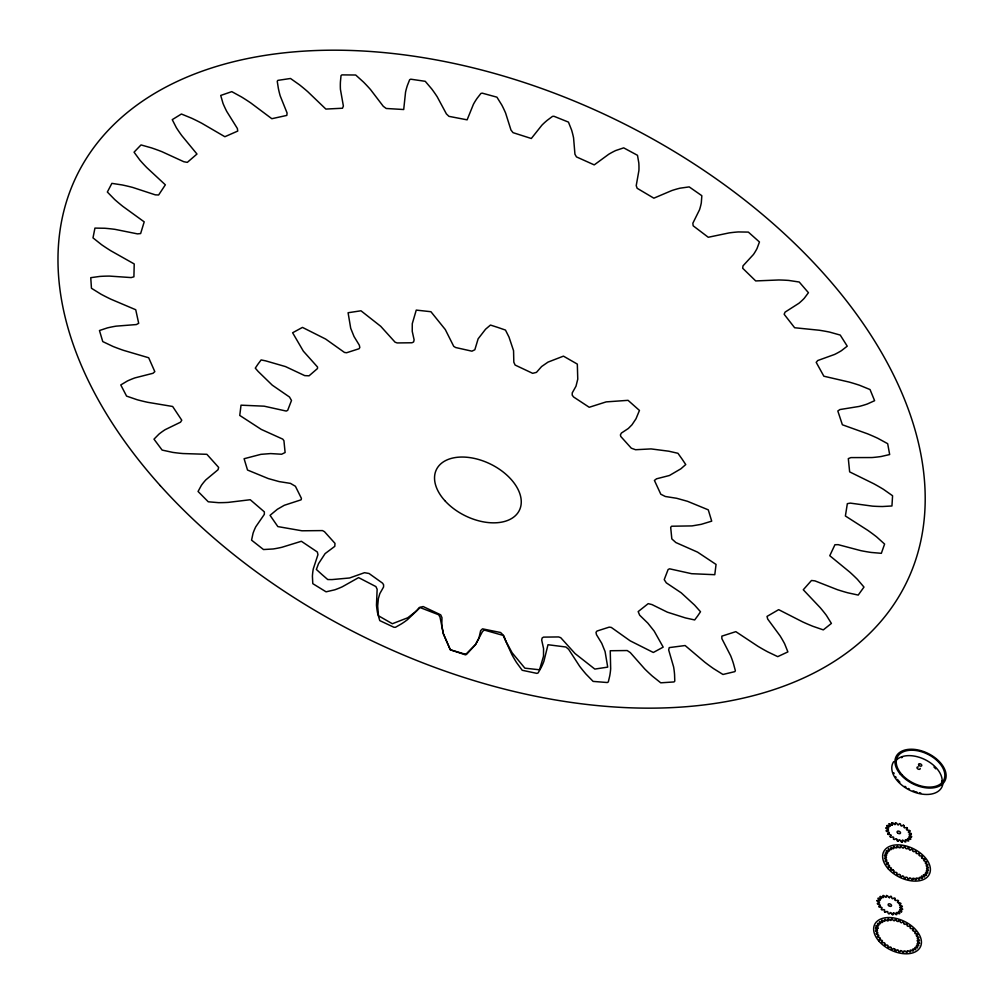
<?xml version="1.0" encoding="UTF-8"?>
<svg xmlns="http://www.w3.org/2000/svg" width="1004" height="1004" viewBox="0 0 1004 1004"><rect width="100%" height="100%" fill="white"/><g stroke="black" fill="none" stroke-linecap="round" stroke-linejoin="round"><path stroke-width="1.5" d="M892.468 824.66L892.205 824.234A4.694 2.924 26.2 0 1 891.891 822.891M921.396 876.354L921.584 876.617A7.994 4.97 26.2 0 1 922.387 877.948L921.898 878.45M895.392 824.372L895.304 823.958A4.694 2.924 26.2 0 1 895.543 822.765M902.257 840.373L902.332 840.85A4.694 2.924 26.2 0 1 902.094 842.042M896.873 839.52L896.76 839.055A12.713 7.919 26.2 0 1 895.919 838.679L895.505 838.905A4.694 2.924 26.2 0 1 894.2 839.557L893.485 839.156M898.919 840.21L899.157 839.859A12.713 7.919 26.2 0 0 900.011 840.047L900.324 840.524A4.43 2.761 26.2 0 0 901.379 841.954L902.132 842.055M886.281 851.116L886.72 850.689A8.07 5.02 26.2 0 1 888.703 851.379L889.343 850.764A7.994 4.97 26.2 0 1 888.289 849.484L888.138 849.259M886.105 827.848L886.03 828.4A4.694 2.924 26.2 0 0 887.674 829.392L888.402 829.768A12.713 7.919 26.2 0 0 888.465 830.396M877.119 900.525L877.057 901.077A4.694 2.924 26.2 0 0 878.688 902.069L879.429 902.458A12.713 7.919 26.2 0 0 879.491 903.073L878.939 903.136A4.43 2.761 26.2 0 0 877.333 903.437M911.544 836.947L911.607 836.395A4.694 2.924 26.2 0 0 909.975 835.403L909.273 835.102A12.713 7.919 26.2 0 0 909.172 834.412L909.724 834.337A4.43 2.761 26.2 0 0 911.331 834.035M884.524 855.32L884.725 856.098A7.994 4.97 26.2 0 0 886.344 857.014L886.356 857.931A8.07 5.02 26.2 0 0 884.537 858.006L884.838 858.809A7.994 4.97 26.2 0 0 886.545 859.562L886.783 860.516A8.07 5.02 26.2 0 0 885.126 860.855L885.616 861.658A7.994 4.97 26.2 0 0 887.36 862.198L888.101 863.051M875.551 927.997L875.752 928.775M888.038 920.718L887.963 920.48A7.994 4.97 26.2 0 1 887.749 919.187L888.603 918.961A8.07 5.02 26.2 0 1 889.983 920.354L891.201 920.379A7.994 4.97 26.2 0 1 891.276 919.162L892.23 919.087M919.526 943.346L919.325 942.568A7.994 4.97 26.2 0 0 917.706 941.639M893.284 913.05L893.359 913.527A4.694 2.924 26.2 0 1 893.121 914.719L892.368 914.657M877.96 928.211L877.785 927.332A7.994 4.97 26.2 0 1 876.304 926.265L876.115 926.102M912.787 879.491L911.82 879.567A8.07 5.02 26.2 0 1 910.703 878.098L909.436 877.898A7.994 4.97 26.2 0 1 909.047 879.002L908.093 879.015M890.636 869.464L890.648 869.426A8.07 5.02 26.2 0 1 891.514 868.397L890.686 867.469A7.994 4.97 26.2 0 1 889.017 867.381L888.226 866.64A8.07 5.02 26.2 0 1 889.406 865.824M913.414 929.227L912.51 928.562A7.994 4.97 26.2 0 0 910.954 928.7L909.95 927.847A8.07 5.02 26.2 0 0 910.502 926.642L909.85 926.077M876.065 926.039L876.354 925.525A8.07 5.02 26.2 0 1 878.349 925.964L878.789 925.236A7.994 4.97 26.2 0 1 877.509 924.044L877.734 923.366A8.07 5.02 26.2 0 1 879.717 924.056L880.37 923.442A7.994 4.97 26.2 0 1 879.303 922.174L879.717 921.584A8.07 5.02 26.2 0 1 881.637 922.5M906.474 829.417L906.763 829.204A4.43 2.761 26.2 0 0 907.44 828.112M897.501 902.107L897.777 901.881A4.43 2.761 26.2 0 0 898.467 900.789M888.088 863.089L887.812 863.176A8.07 5.02 26.2 0 0 886.381 863.766L887.021 864.544A7.994 4.97 26.2 0 0 888.753 864.871L889.531 865.787M895.041 899.647L894.966 900.073A12.713 7.919 26.2 0 1 895.693 900.588L896.334 900.462A4.694 2.924 26.2 0 1 897.915 900.299L898.517 900.814M924.809 859.324L924.822 859.286A8.07 5.02 26.2 0 1 923.63 860.139L924.282 861.118A7.994 4.97 26.2 0 1 926.014 861.432L926.692 862.185A8.07 5.02 26.2 0 1 925.224 862.8L925.675 863.779A7.994 4.97 26.2 0 1 927.42 864.318L927.947 865.109A8.07 5.02 26.2 0 1 926.253 865.461L926.479 866.427A7.994 4.97 26.2 0 1 928.185 867.167L928.549 867.958A8.07 5.02 26.2 0 1 926.679 868.046L926.679 868.962A7.994 4.97 26.2 0 1 928.298 869.878L928.436 870.669A8.07 5.02 26.2 0 1 926.504 870.481L926.278 871.321A7.994 4.97 26.2 0 1 927.746 872.388L927.759 873.141A8.07 5.02 26.2 0 1 925.713 872.689L925.261 873.417A7.994 4.97 26.2 0 1 926.554 874.609L926.378 875.3M416.334 611.034L419.333 607.495L423.148 606.554L440.693 614.824L441.973 617.673L441.76 625.73L443.379 633.775L450.319 649.789L466.396 654.533L475.469 644.681L482.56 631.416L484.405 630.098L503.155 635.406L511.877 654.57A153.675 95.669 26.2 0 0 516.52 662.502L522.218 670.283L536.876 673.37L538.106 672.944L541.131 667.622A153.675 95.669 26.2 0 0 543.917 661.234L547.996 644.731L565.905 647.003L568.653 649.324L579.697 666.355A153.675 95.669 26.2 0 0 585.947 674.035L593.126 681.402L607.307 682.532L608.324 681.904L609.742 675.855A153.675 95.669 26.2 0 0 610.67 668.727L610.244 650.743L627.186 650.542L630.286 652.587L644.693 668.915A153.675 95.669 26.2 0 0 652.336 676.106L660.757 682.82L674.023 681.942L674.788 681.126L674.562 674.55A153.675 95.656 26.2 0 0 673.609 666.907L668.664 649.914L669.254 647.605L685.117 645.534L704.758 662.163A153.675 95.669 26.2 0 0 713.568 668.626L722.968 674.475L734.865 671.626L735.355 670.659L733.497 663.757A153.675 95.669 26.2 0 0 730.699 655.838L721.876 638.657L721.838 636.147L735.819 631.654L757.982 646.325A153.675 95.669 26.2 0 0 767.671 651.834L777.736 656.641L787.889 651.897L784.651 643.815A153.675 95.669 26.2 0 0 780.095 635.883L767.696 619.054L767.018 616.418L778.665 609.654L802.635 621.89A153.675 95.669 26.2 0 0 812.889 626.295L823.305 629.884L831.4 623.421L826.392 615.364A153.675 95.669 26.2 0 0 820.218 607.671L803.275 589.762L811.496 580.475L814.947 580.877L837.298 589.649A153.675 95.669 26.2 0 0 847.778 592.799L858.219 595.071L863.98 587.076L857.378 579.333A153.675 95.669 26.2 0 0 849.786 572.117L829.768 555.714L834.939 544.733L838.189 544.657L860.842 550.656A153.675 95.669 26.2 0 0 871.234 552.451L881.349 553.317L884.599 544.068L876.605 536.864A153.675 95.669 26.2 0 0 867.832 530.363L845.393 515.993L847.338 503.669L850.3 503.117L872.526 506.141A153.675 95.669 26.2 0 0 882.478 506.518L891.941 505.978L892.581 495.75L883.445 489.324A153.675 95.669 26.2 0 0 873.794 483.752L849.648 471.88L848.317 458.615L850.877 457.598L871.961 457.548A153.675 95.669 26.2 0 0 881.148 456.506L889.669 454.548L887.674 443.68L877.697 438.246A153.675 95.669 26.2 0 0 867.469 433.778L842.381 424.78L837.825 411L839.909 409.557L859.173 406.432A153.675 95.669 26.2 0 0 867.318 403.997L874.609 400.696L870.041 389.552L859.549 385.26A153.675 95.669 26.2 0 0 849.058 382.047L823.857 376.211L816.202 362.356L817.733 360.536L834.575 354.45A153.675 95.669 26.2 0 0 841.402 350.697L847.238 346.167L840.235 335.072L829.568 332.086A153.675 95.669 26.2 0 0 819.164 330.228L794.641 327.743L784.137 314.265L785.09 312.118L798.946 303.258A153.675 95.669 26.2 0 0 804.242 298.313L808.433 292.691L799.234 282.024L788.717 280.43A153.675 95.669 26.2 0 0 778.74 279.978L755.698 280.932L742.684 268.244L743.01 265.847L753.439 254.501A153.675 95.669 26.2 0 0 757.029 248.528L759.451 241.989L748.344 232.1L738.316 231.937A153.675 95.669 26.2 0 0 729.092 232.915L708.259 237.27L693.162 225.8L692.848 223.227L699.524 209.761A153.675 95.669 26.2 0 0 701.294 202.933L701.846 195.705L689.196 186.895L679.997 188.187A153.675 95.669 26.2 0 0 671.801 190.559L653.855 198.177L637.151 188.288L636.222 185.614L638.92 170.454A153.675 95.669 26.2 0 0 638.82 163.012L637.49 155.306L623.697 147.864L615.615 150.575A153.675 95.669 26.2 0 0 608.725 154.265L594.23 164.894L576.459 156.9L574.941 154.227L573.573 137.862A153.675 95.669 26.2 0 0 571.602 130.043L568.452 122.111L553.957 116.276L552.489 116.389L547.243 120.304A153.675 95.669 26.2 0 0 541.884 125.199L531.317 138.502L513.057 132.666L510.986 130.068L505.602 113.038A153.675 95.669 26.2 0 0 501.824 105.069L496.93 97.175L482.209 93.146L480.891 93.46L477.088 98.354A153.675 95.669 26.2 0 0 473.424 104.29L467.124 119.84L448.951 116.351L446.403 113.916L437.179 96.748A153.675 95.669 26.2 0 0 431.707 88.917L425.244 81.311L410.761 79.191L409.645 79.73L407.398 85.428A153.675 95.669 26.2 0 0 405.541 92.217L403.708 109.524L386.214 108.482L383.277 106.298L370.501 89.544A153.675 95.669 26.2 0 0 363.523 82.09L355.692 75.011L341.912 74.886L341.021 75.614L340.419 81.951A153.675 95.669 26.2 0 0 340.431 89.369L343.381 106.06L342.477 108.231L325.861 109.072L307.713 91.653A153.675 95.669 26.2 0 0 299.456 84.8L290.507 78.488L277.882 80.37L277.242 81.261L278.296 88.026A153.675 95.669 26.2 0 0 280.179 95.832L287.081 113L286.818 115.41L271.833 118.71L250.849 102.998A153.675 95.669 26.2 0 0 241.562 96.986L231.786 91.64L220.717 95.443L223.026 103.45A153.675 95.669 26.2 0 0 226.728 111.406L237.371 128.487L237.735 131.072L224.871 136.72L201.704 123.216A153.675 95.669 26.2 0 0 191.701 118.234L181.41 114.017L172.249 119.652L176.39 127.746A153.675 95.669 26.2 0 0 181.774 135.59L196.972 154.039L187.321 162.372L183.82 161.732L161.895 151.667A153.675 95.669 26.2 0 0 151.478 147.877L141.012 144.927L134.059 152.181L139.882 160.113A153.675 95.669 26.2 0 0 146.797 167.605L165.346 184.824L158.619 195.002L155.269 194.839L132.666 187.422A153.675 95.669 26.2 0 0 122.187 184.949L111.871 183.368L107.353 192.028L114.682 199.532A153.675 95.669 26.2 0 0 122.89 206.41L144.2 221.859L140.635 233.555L137.51 233.882L114.983 229.351A153.675 95.669 26.2 0 0 104.78 228.259L94.941 228.096L92.995 237.873L101.592 244.712A153.675 95.669 26.2 0 0 110.829 250.774L134.222 263.952L133.909 276.803L131.147 277.581L109.398 276.087A153.675 95.669 26.2 0 0 99.798 276.426L90.762 277.681L91.452 288.273L101.04 294.222A153.675 95.669 26.2 0 0 111.017 299.255L135.741 309.747L138.69 323.326L136.368 324.556L116.1 326.149A153.675 95.669 26.2 0 0 107.403 327.894L99.459 330.529L102.759 341.586L113.038 346.468A153.675 95.669 26.2 0 0 123.429 350.321L148.68 357.763L154.817 371.643L152.997 373.287L134.875 377.906A153.675 95.669 26.2 0 0 127.357 381.005L120.769 384.946L126.579 396.103L137.209 399.755A153.675 95.669 26.2 0 0 147.688 402.303L172.65 406.482L181.762 420.212L180.519 422.195L165.108 429.699A153.675 95.669 26.2 0 0 159.021 434.067L153.988 439.162L162.121 450.081L172.763 452.39A153.675 95.669 26.2 0 0 182.979 453.544L206.874 454.31L218.671 467.45L218.031 469.734L205.833 479.874A153.675 95.669 26.2 0 0 201.377 485.359L198.064 491.471L208.255 501.787L218.571 502.665A153.675 95.669 26.2 0 0 228.209 502.389L250.234 499.728L264.353 511.864L264.341 514.349L255.756 526.811A153.675 95.656 26.2 0 0 253.058 533.237L251.565 540.152L263.5 549.539L273.151 548.975A153.675 95.669 26.2 0 0 281.898 547.28L301.363 541.281L317.327 551.999L317.954 554.635L313.248 569.004A153.675 95.669 26.2 0 0 312.407 576.17L312.796 583.663L326.074 591.82L334.746 589.825A153.675 95.669 26.2 0 0 342.314 586.775L358.604 577.614L375.91 586.587L377.14 589.273L376.475 605.098A153.675 95.669 26.2 0 0 377.517 612.766L379.763 620.61L393.957 627.274L395.488 627.287L401.387 623.898A153.675 95.669 26.2 0 0 407.549 619.593L420.124 607.571L438.635 614.749L440.016 617.159L443.404 633.926L450.319 649.789L465.329 654.821L475.532 644.555L478.921 638.193L480.64 630.65L482.497 628.843L500.607 632.52L503.895 635.858L505.815 641.041M886.871 825.853L887.185 825.413A4.43 2.761 26.2 0 1 889.13 826.041L889.707 826.292M910.465 839.382L910.779 838.942A4.694 2.924 26.2 0 0 909.448 837.7L908.833 837.198A12.713 7.919 26.2 0 0 909.034 836.671L909.649 836.759A4.43 2.761 26.2 0 0 911.519 836.909M889.619 897.614L889.77 897.187A4.694 2.924 26.2 0 1 890.548 896.246L891.326 896.497M881.562 920.467L882.252 920.229A8.07 5.02 26.2 0 1 884.035 921.346L885.026 921.032A7.994 4.97 26.2 0 1 884.511 919.702L885.239 919.35A8.07 5.02 26.2 0 1 886.846 920.618L888 920.781M416.258 611.135L407.775 617.761L392.351 623.735L378.47 615.778L377.68 606.002L378.382 598.535L379.813 593.64L383.566 587.001L383.603 584.78L382.562 583.161L369.033 573.485L364.502 572.694L349.618 577.978L331.985 579.584L327.743 579.546L321.97 574.539L316.36 569.444L318.519 563.696L325.108 553.606L334.784 546.352L334.997 543.377L324.48 531.681L322.472 530.589L301.966 530.79L277.844 526.585L270.051 515.328L277.355 509.279L284.295 505.288L301.15 499.804L301.413 498.361L295.414 486.275L290.457 483.388L279.137 481.594L268.281 478.569L247.524 470.035L244.097 458.728L260.927 454.335L270.641 453.582L281.622 454.235L285.111 452.528L283.931 440.718L282.751 439.124L261.291 429.423L239.755 415.43L241.023 405.177L264.165 406.181L286.215 411.063L287.684 410.36L291.499 400.471L289.491 397.019L272.26 385.159L258.116 371.405L255.292 368.129L258.103 363.963L261.128 359.934L265.633 360.85L285.5 366.586L304.727 375.621L309.069 375.81L317.465 368.556L317.565 367.062L303.346 351.162L292.616 332.751L302.468 327.404L325.66 339.063L344.497 352.454L346.606 352.743L359.055 348.739L359.821 347.535L359.319 345.188L354.036 336.528L350.71 328.295L348.087 312.746L360.976 310.788L380.729 326.313L395.061 342.176L397.195 342.941L411.954 342.766L413.623 341.937L414.112 339.867L412.242 331.345L412.28 323.677L416.258 310.098L430.929 311.717L445.312 329.576L453.733 346.355L455.678 347.535L471.93 351.174L474.842 349.756L478.13 338.825L485.559 329.224L490.467 325.058L497.984 327.48L505.476 330.078L509.003 337.08L513.559 350.71L513.822 362.193L515.115 365.054L532.647 373.325L536.462 372.371L541.608 366.535L548.021 362.105L563.445 356.144L577.325 364.101L577.764 379.161L575.982 386.239L572.242 392.878L572.192 395.099L573.535 396.944L589.222 407.273L606.178 401.889L628.052 400.332L639.448 410.435L636.009 418.756L631.993 424.78L628.328 428.482L621.413 433.05L620.397 434.895L620.798 436.502L631.315 448.198L635.582 449.729L651.044 448.913L668.739 451.198L677.951 453.293L681.954 458.903L685.745 464.551L680.925 468.78L669.442 475.494L656.541 478.808L654.42 480.427L660.808 494.232L665.338 496.491L676.658 498.285L687.514 501.31L708.272 509.844L711.711 521.151L701.231 524.339L692.045 525.908L671.588 526.221L670.685 527.351L671.827 538.897L675.868 542.549L697.542 552.125L716.053 564.436L714.785 574.702L691.63 573.698L669.58 568.816L668.112 569.519L664.221 579.634L666.317 582.86L681.214 592.824L694.592 605.111L700.503 611.75L697.692 615.904L694.668 619.945L685.456 617.924L667.409 612.189L651.972 604.584L648.207 603.642L638.167 611.599L639.673 615.201L647.844 623.145L654.194 631.127L663.18 647.128L653.328 652.474L630.135 640.816L611.298 627.425L609.19 627.136L597.016 631.039L595.987 632.344L596.489 634.691L601.76 643.351L605.086 651.571L607.709 667.12L594.82 669.078L575.066 653.566L560.747 637.703L558.601 636.938L543.515 637.126L542.173 637.942L541.683 640.012L543.553 648.534L543.515 656.202L539.537 669.781L524.879 668.162L512.09 652.738L505.853 641.167M905.131 878.161L905.257 878.036A7.994 4.97 26.2 0 0 905.934 877.082L907.227 877.433A8.07 5.02 26.2 0 0 908.03 878.952L908.068 878.989M898.956 920.48L898.806 920.618A7.994 4.97 26.2 0 0 898.116 921.572L896.823 921.22A8.07 5.02 26.2 0 0 896.02 919.714L895.003 919.651A7.994 4.97 26.2 0 0 894.614 920.743L893.334 920.555A8.07 5.02 26.2 0 0 892.23 919.087M923.442 874.923L924.333 874.584A8.07 5.02 26.2 0 0 926.315 875.287M917.681 934.9L917.041 934.109M889.293 832.969L888.916 833.056A4.43 2.761 26.2 0 0 887.712 833.797M880.307 905.646L879.943 905.746A4.43 2.761 26.2 0 0 878.726 906.474L879.102 907.051A4.694 2.924 26.2 0 0 880.872 907.302M917.33 940.723L917.706 940.723A8.07 5.02 26.2 0 0 919.526 940.648L919.212 939.844A7.994 4.97 26.2 0 0 917.505 939.091L917.279 938.138A8.07 5.02 26.2 0 0 918.924 937.799L918.447 936.996A7.994 4.97 26.2 0 0 916.69 936.456L916.25 935.477A8.07 5.02 26.2 0 0 917.681 934.887M921.408 876.304L922.425 876.141A8.07 5.02 26.2 0 0 924.333 877.057L924.759 876.479A7.994 4.97 26.2 0 0 923.693 875.199L923.454 874.948M882.641 922.35L881.637 922.513M889.393 823.669L888.866 823.958A4.694 2.924 26.2 0 0 889.745 825.313L890.197 825.89A12.713 7.919 26.2 0 0 889.745 826.279M892.418 824.824L892.456 824.811A12.713 7.919 26.2 0 0 891.765 825.037M888.389 830.459L887.912 830.459A4.43 2.761 26.2 0 0 886.306 830.76M900.249 907.026L900.751 907.026A4.43 2.761 26.2 0 0 902.358 906.725L902.219 906.148A4.694 2.924 26.2 0 0 900.412 905.495L899.735 905.37A12.713 7.919 26.2 0 0 899.32 904.629M877.923 928.236L877.559 928.185A8.07 5.02 26.2 0 0 875.626 927.985L875.563 927.985M893.096 869.941L894.1 870.807A8.07 5.02 26.2 0 0 893.547 872.012L894.526 872.576A7.994 4.97 26.2 0 0 895.932 872.212L897.049 872.978A8.07 5.02 26.2 0 0 896.836 874.321L897.877 874.773A7.994 4.97 26.2 0 0 899.069 874.195L900.287 874.835A8.07 5.02 26.2 0 0 900.425 876.279L901.492 876.617A7.994 4.97 26.2 0 0 902.445 875.839L903.713 876.341A8.07 5.02 26.2 0 0 904.19 877.835L905.081 878.186M900.111 909.323L900.676 909.436A4.43 2.761 26.2 0 0 902.533 909.586L902.634 909.084A4.694 2.924 26.2 0 0 900.99 908.093L900.299 907.792M898.818 902.885L898.153 902.885A12.713 7.919 26.2 0 0 897.513 902.207M891.853 822.878L892.543 822.778M909.8 926.052L909.524 926.077A7.994 4.97 26.2 0 0 908.131 926.441L907.001 925.675A8.07 5.02 26.2 0 0 907.214 924.333L906.173 923.881A7.994 4.97 26.2 0 0 904.981 924.458L903.763 923.818A8.07 5.02 26.2 0 0 903.625 922.375L902.571 922.036A7.994 4.97 26.2 0 0 901.617 922.814L900.337 922.312A8.07 5.02 26.2 0 0 899.86 920.819L899.019 920.467M895.279 824.497L895.317 824.485A12.713 7.919 26.2 0 0 894.489 824.51L894.024 824.071A4.43 2.761 26.2 0 0 892.518 822.803M902.32 840.31L902.358 840.298A12.713 7.919 26.2 0 0 903.148 840.298L903.613 840.724A4.43 2.761 26.2 0 0 905.119 841.992L905.796 841.917A4.694 2.924 26.2 0 0 905.445 840.561L905.219 839.971A12.713 7.919 26.2 0 0 905.872 839.771M893.347 912.987L893.384 912.987A12.713 7.919 26.2 0 0 894.175 912.975L894.639 913.402A4.43 2.761 26.2 0 0 896.145 914.669L896.81 914.594A4.694 2.924 26.2 0 0 896.472 913.251M884.549 855.308L884.599 855.295A8.07 5.02 26.2 0 1 886.532 855.496L886.758 854.655A7.994 4.97 26.2 0 1 885.29 853.576L885.34 852.835A8.07 5.02 26.2 0 1 887.323 853.287L887.762 852.547A7.994 4.97 26.2 0 1 886.482 851.354L886.319 851.179M919.463 943.358L919.513 943.346A8.07 5.02 26.2 0 1 917.518 943.158L917.305 943.998M880.872 907.277L881.612 907.34A12.713 7.919 26.2 0 0 882.165 907.955L882.001 908.231A4.43 2.761 26.2 0 0 881.223 909.373L881.776 909.888A4.694 2.924 26.2 0 0 883.369 909.712L883.997 909.561A12.713 7.919 26.2 0 0 884.725 910.088L884.649 910.515A4.43 2.761 26.2 0 0 884.562 911.845M922.35 858.508L921.509 857.567A8.07 5.02 26.2 0 0 922.375 856.55L921.484 855.885A7.994 4.97 26.2 0 0 919.928 856.023L918.936 855.17A8.07 5.02 26.2 0 0 919.488 853.965L918.497 853.4A7.994 4.97 26.2 0 0 917.104 853.764L915.987 852.998A8.07 5.02 26.2 0 0 916.188 851.656L916.2 851.656M907.942 838.503L908.52 838.742A4.43 2.761 26.2 0 0 910.452 839.344M891.652 825.012L891.201 824.686A4.43 2.761 26.2 0 0 889.393 823.707M905.897 839.758L906.449 840.11A4.43 2.761 26.2 0 0 908.243 841.088L908.771 840.837A4.694 2.924 26.2 0 0 907.892 839.482L907.44 838.905A12.713 7.919 26.2 0 0 907.892 838.516M895.505 822.74L896.76 823.355A3.715 2.309 26.2 0 1 897.338 824.284L897.626 824.748A12.713 7.919 26.2 0 1 898.48 824.937L898.743 824.497A4.694 2.924 26.2 0 1 899.521 823.569L900.299 823.82A4.43 2.761 26.2 0 1 900.789 825.288L900.889 825.752A12.713 7.919 26.2 0 1 901.717 826.116L902.194 825.815A4.694 2.924 26.2 0 1 903.437 825.238M889.506 897.626L889.544 897.626A12.713 7.919 26.2 0 0 888.653 897.438L888.364 897.061A3.715 2.309 26.2 0 0 887.762 896.045L886.532 895.417A4.694 2.924 26.2 0 0 886.306 896.635L886.344 897.174A12.713 7.919 26.2 0 0 885.515 897.187L885.051 896.76A4.43 2.761 26.2 0 0 883.545 895.493L882.867 895.568A4.694 2.924 26.2 0 0 883.219 896.911L883.507 897.413A12.713 7.919 26.2 0 0 882.792 897.714L882.215 897.375A4.43 2.761 26.2 0 0 880.42 896.384L879.893 896.635A4.694 2.924 26.2 0 0 880.772 898.003M899.107 951.692L900.086 951.692A7.994 4.97 26.2 0 0 900.475 950.587L901.743 950.775A8.07 5.02 26.2 0 0 902.86 952.256L903.801 952.168A7.994 4.97 26.2 0 0 903.889 950.964L905.106 950.976A8.07 5.02 26.2 0 0 906.486 952.369L907.34 952.156A7.994 4.97 26.2 0 0 907.127 950.863L908.243 950.713A8.07 5.02 26.2 0 0 909.85 951.98L910.578 951.629A7.994 4.97 26.2 0 0 910.063 950.311L911.042 949.985A8.07 5.02 26.2 0 0 912.837 951.102L913.414 950.625A7.994 4.97 26.2 0 0 912.623 949.307L913.439 948.83A8.07 5.02 26.2 0 0 915.359 949.746L915.774 949.169A7.994 4.97 26.2 0 0 914.719 947.889L915.359 947.274A8.07 5.02 26.2 0 0 917.342 947.964L917.581 947.299A7.994 4.97 26.2 0 0 916.301 946.094L916.727 945.354A8.07 5.02 26.2 0 0 918.723 945.806L918.773 945.078A7.994 4.97 26.2 0 0 917.305 943.998M888.64 848.882L888.703 848.907A8.07 5.02 26.2 0 1 890.611 849.823L891.452 849.346M898.141 841.252L897.338 840.988A4.43 2.761 26.2 0 1 896.848 839.52M895.254 950.587L896.283 950.725A7.994 4.97 26.2 0 0 896.961 949.771L898.254 950.123A8.07 5.02 26.2 0 0 899.057 951.629L899.095 951.679M921.873 878.45L921.81 878.425A8.07 5.02 26.2 0 1 920.015 877.308L919.024 877.621A7.994 4.97 26.2 0 1 919.551 878.952L918.873 879.341A8.07 5.02 26.2 0 1 917.204 878.036L916.087 878.174A7.994 4.97 26.2 0 1 916.313 879.466L915.535 879.742A8.07 5.02 26.2 0 1 914.067 878.299L912.862 878.274A7.994 4.97 26.2 0 1 912.774 879.491M917.706 941.639L917.33 940.748M891.477 949.031L892.518 949.295A7.994 4.97 26.2 0 0 893.46 948.516L894.74 949.018M903.412 825.213L904.165 825.639M884.499 911.833L885.252 912.259A4.694 2.924 26.2 0 0 886.482 911.67L886.946 911.356A12.713 7.919 26.2 0 0 887.774 911.732L887.9 912.209A4.43 2.761 26.2 0 0 888.414 913.665L889.167 913.941A4.694 2.924 26.2 0 0 889.933 912.987L890.184 912.536A12.713 7.919 26.2 0 0 891.037 912.724L891.339 913.201A4.43 2.761 26.2 0 0 892.405 914.631M916.188 851.593L915.159 851.204A7.994 4.97 26.2 0 0 913.966 851.781L912.749 851.141A8.07 5.02 26.2 0 0 912.611 849.698L911.544 849.359A7.994 4.97 26.2 0 0 910.59 850.137L909.323 849.635M893.008 848.669L894.012 848.355A7.994 4.97 26.2 0 1 893.485 847.025M890.146 836.671L890.761 837.21A4.694 2.924 26.2 0 0 892.343 837.035L892.97 836.884A12.713 7.919 26.2 0 0 893.698 837.399L893.623 837.825A4.43 2.761 26.2 0 0 893.535 839.168M880.784 898.003L881.236 898.542A12.713 7.919 26.2 0 0 880.772 898.956M890.636 869.477L891.552 870.091A7.994 4.97 26.2 0 0 893.108 869.953M924.835 859.273L924.019 858.596A7.994 4.97 26.2 0 0 922.337 858.495M896.459 913.251L896.246 912.661A12.713 7.919 26.2 0 0 896.898 912.448L897.463 912.787A4.43 2.761 26.2 0 0 899.27 913.778L899.797 913.527A4.694 2.924 26.2 0 0 898.919 912.159L898.467 911.594A12.713 7.919 26.2 0 0 898.919 911.205L899.546 911.431A4.43 2.761 26.2 0 0 901.479 912.021M909.975 831.036L909.561 830.433A4.694 2.924 26.2 0 0 907.792 830.182L907.101 830.195A12.713 7.919 26.2 0 0 906.499 829.53M887.661 833.759L888.076 834.362A4.694 2.924 26.2 0 0 889.858 834.613L890.598 834.65A12.713 7.919 26.2 0 0 891.15 835.265M895.204 950.524L895.242 950.562A8.07 5.02 26.2 0 1 894.727 949.018M881.575 920.53L881.663 920.706A7.994 4.97 26.2 0 0 882.466 922.036M879.83 900.224L879.341 899.848A4.694 2.924 26.2 0 1 877.923 898.53L878.199 898.103A4.43 2.761 26.2 0 1 880.144 898.718M891.439 948.956L891.464 949.006A8.07 5.02 26.2 0 1 891.301 947.512L890.084 946.872A7.994 4.97 26.2 0 1 888.904 947.45L887.862 947.048A8.07 5.02 26.2 0 1 888.063 945.655L886.946 944.889A7.994 4.97 26.2 0 1 885.553 945.253L884.562 944.689A8.07 5.02 26.2 0 1 885.114 943.484L884.122 942.618A7.994 4.97 26.2 0 1 882.566 942.769L881.663 942.103A8.07 5.02 26.2 0 1 882.541 941.074L881.713 940.146A7.994 4.97 26.2 0 1 880.044 940.058L879.253 939.33A8.07 5.02 26.2 0 1 880.42 938.514L879.78 937.535A7.994 4.97 26.2 0 1 878.036 937.221L877.396 936.443A8.07 5.02 26.2 0 1 878.826 935.853L878.387 934.875A7.994 4.97 26.2 0 1 876.643 934.335L876.153 933.532A8.07 5.02 26.2 0 1 877.797 933.193L877.571 932.227A7.994 4.97 26.2 0 1 875.864 931.486L875.551 930.683A8.07 5.02 26.2 0 1 877.37 930.608L877.37 929.691A7.994 4.97 26.2 0 1 875.752 928.775M911.381 834.073L911.193 833.471A4.694 2.924 26.2 0 0 909.398 832.818L908.62 832.592A12.713 7.919 26.2 0 0 908.294 831.952L908.72 831.739A4.43 2.761 26.2 0 0 909.938 831.011M886.268 830.722L886.444 831.325A4.694 2.924 26.2 0 0 888.239 831.99L889.017 832.203A12.713 7.919 26.2 0 0 889.343 832.856M900.262 907.704L900.262 907.741A12.713 7.919 26.2 0 0 900.199 907.089M893.472 847.025L894.213 846.673A8.07 5.02 26.2 0 1 895.832 847.941L896.948 847.79A7.994 4.97 26.2 0 1 896.723 846.51L897.576 846.284A8.07 5.02 26.2 0 1 898.956 847.677L900.199 847.828A7.994 4.97 26.2 0 1 900.262 846.485L901.215 846.397A8.07 5.02 26.2 0 1 902.32 847.878L903.6 848.066A7.994 4.97 26.2 0 1 903.976 846.962L905.006 847.025A8.07 5.02 26.2 0 1 905.821 848.531L907.114 848.895A7.994 4.97 26.2 0 1 907.779 847.941L908.846 848.129A8.07 5.02 26.2 0 1 909.323 849.635M893.02 848.669A8.07 5.02 26.2 0 0 891.226 847.552L890.636 848.029A7.994 4.97 26.2 0 0 891.439 849.346M898.919 840.31A4.694 2.924 26.2 0 1 898.116 841.226M890.197 836.683A4.43 2.761 26.2 0 1 890.862 835.579M886.13 827.886A4.43 2.761 26.2 0 1 887.988 828.024L888.553 828.162A12.713 7.919 26.2 0 1 888.804 827.597L888.201 827.083A4.694 2.924 26.2 0 1 886.896 825.853M904.102 825.639A4.43 2.761 26.2 0 1 904.039 826.982L903.939 827.396A12.713 7.919 26.2 0 1 904.667 827.911L905.307 827.785A4.694 2.924 26.2 0 1 906.888 827.61M920.768 792.997A25.928 16.139 26.2 0 1 919.501 792.758M916.953 792.118A25.928 16.139 26.2 0 1 915.686 791.729M914.418 791.29A25.928 16.139 26.2 0 1 913.151 790.813M909.461 789.119A25.928 16.139 26.2 0 1 908.269 788.466M905.959 787.073A25.928 16.139 26.2 0 1 904.855 786.32M899.885 782.154A25.928 16.139 26.2 0 1 897.45 779.405M896.108 777.51A25.928 16.139 26.2 0 1 895.518 776.544M894.125 773.657A25.928 16.139 26.2 0 1 893.786 772.691M901.441 757.669A25.928 16.139 26.2 0 1 902.42 757.367M933.984 767.043A25.928 16.139 26.2 0 1 935.753 768.826M941.702 781.15A25.928 16.139 26.2 0 1 941.652 782.932M942.794 784.325A27.284 16.993 26.2 0 1 910.866 790.75A27.284 16.993 26.2 0 1 893.685 761.647M895.819 760.731A25.928 16.139 26.2 0 1 925.186 759.702A25.928 16.139 26.2 0 1 941.815 783.672M920.191 768.374A1.732 1.079 26.2 0 1 918.886 769.34A1.732 1.079 26.2 0 1 917.003 767.897A1.732 1.079 26.2 0 1 918.309 766.93M917.041 934.122A7.994 4.97 26.2 0 0 915.297 933.783L914.644 932.816A8.07 5.02 26.2 0 0 915.824 932.001L915.046 931.273A7.994 4.97 26.2 0 0 913.364 931.172L912.523 930.256A8.07 5.02 26.2 0 0 913.402 929.227M880.37 905.533A12.713 7.919 26.2 0 1 880.044 904.88L879.266 904.654A4.694 2.924 26.2 0 1 877.483 903.989M877.145 900.575A4.43 2.761 26.2 0 1 879.015 900.701L879.579 900.839A12.713 7.919 26.2 0 1 879.83 900.274M891.276 896.497A4.43 2.761 26.2 0 1 891.816 897.965L891.903 898.429A12.713 7.919 26.2 0 1 892.744 898.806L893.221 898.505A4.694 2.924 26.2 0 1 894.464 897.927L895.179 898.329A4.43 2.761 26.2 0 1 895.066 899.672M898.806 902.86A4.694 2.924 26.2 0 1 900.588 903.136L901.002 903.713A4.43 2.761 26.2 0 1 899.772 904.441M900.061 909.36A12.713 7.919 26.2 0 1 899.86 909.888L900.462 910.39A4.694 2.924 26.2 0 1 901.768 911.632M897.513 832.818A1.82 1.129 26.2 0 0 900.425 833.257A1.82 1.129 26.2 0 0 898.517 831.124A1.82 1.129 26.2 0 0 897.513 832.818M888.151 868.736A25.464 15.851 26.2 0 0 928.938 874.999A25.464 15.851 26.2 0 0 902.458 845.217A25.464 15.851 26.2 0 0 888.151 868.736M444.759 500.582A46.209 28.765 26.2 0 0 518.692 511.576A46.209 28.765 26.2 0 0 470.248 457.661A46.209 28.765 26.2 0 0 444.759 500.582M160.263 485.61A462.053 287.633 26.2 0 0 899.484 595.535A462.053 287.633 26.2 0 0 415.041 56.375A462.053 287.633 26.2 0 0 160.263 485.61M900.274 774.147A27.284 16.993 26.2 0 0 944.224 782.041A27.284 16.993 26.2 0 0 917.091 749.775A27.284 16.993 26.2 0 0 900.274 774.147M902.169 774.875A25.928 16.139 26.2 0 0 943.534 780.597A25.928 16.139 26.2 0 0 915.899 750.503A25.928 16.139 26.2 0 0 902.169 774.875M918.924 765.337A1.732 1.079 26.2 0 0 921.697 765.751A1.732 1.079 26.2 0 0 919.877 763.73A1.732 1.079 26.2 0 0 918.924 765.337M888.54 905.495A1.82 1.129 26.2 0 0 891.452 905.934A1.82 1.129 26.2 0 0 889.544 903.813A1.82 1.129 26.2 0 0 888.54 905.495M879.178 941.426A25.464 15.851 26.2 0 0 919.965 947.688A25.464 15.851 26.2 0 0 893.472 917.894A25.464 15.851 26.2 0 0 879.178 941.426"/></g></svg>
